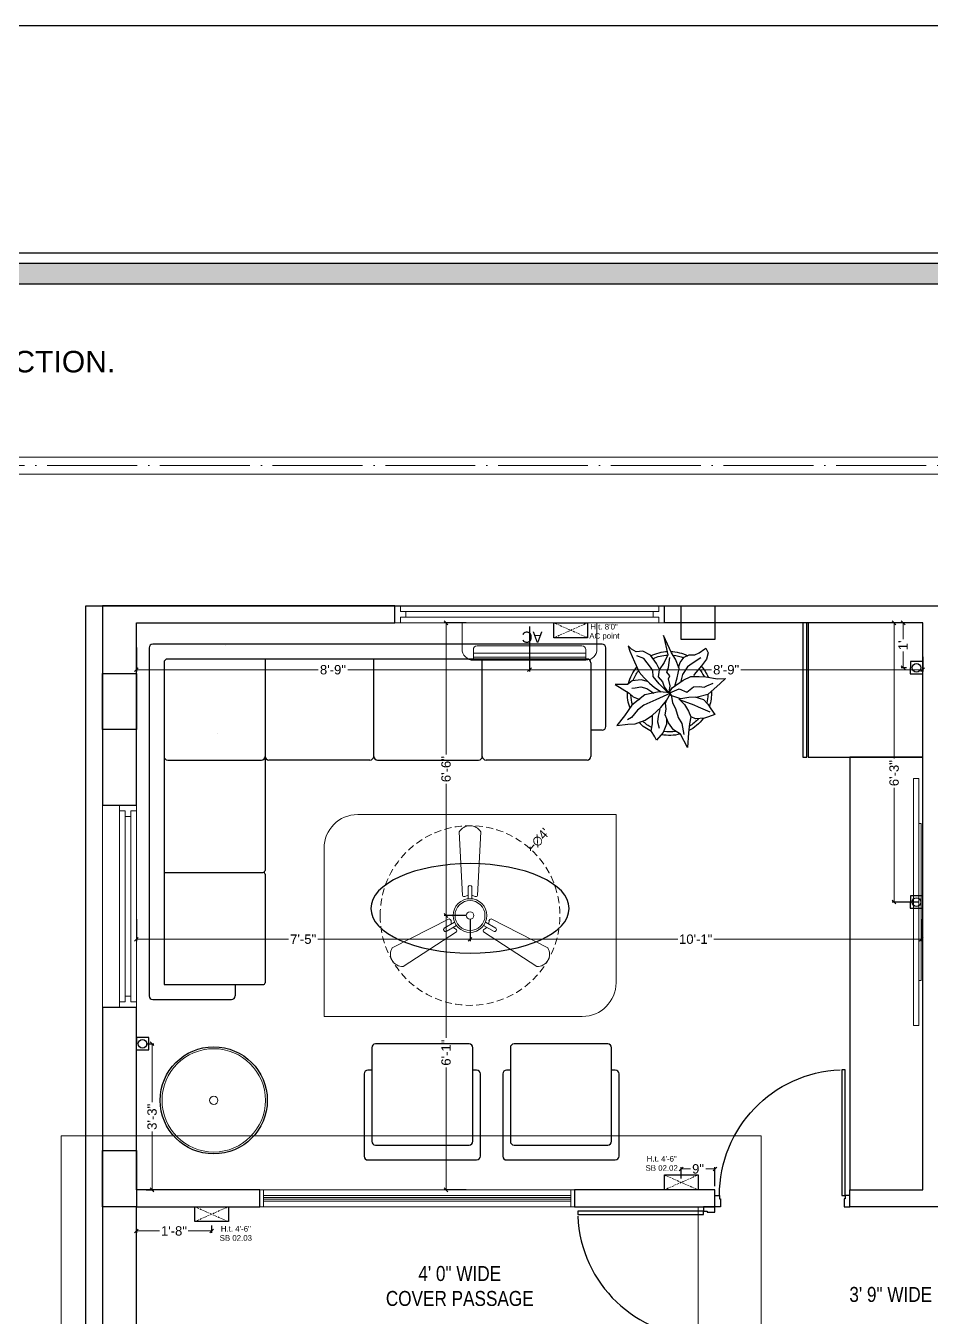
# Model space of a CAD drawing. Header units: millimetres. Extents: x 56222 to 3066687, y -650199 to -121287.
# Drawn here: x 149380.6 to 149622.3, y -179726.5 to -179381.5 of the extents above; entities that cross this region are included whole.
import ezdxf

# ---------------------------------------------------------------- set-up
doc = ezdxf.new("R2010")
doc.units = ezdxf.units.MM
doc.header["$MEASUREMENT"] = 0
doc.header["$PDMODE"] = 35
for name, pattern in [('ACAD_ISO04W100', [30, 24, -3, 0, -3]), ('DASHED', [0.75, 0.5, -0.25]), ('DASHED2', [0.375, 0.25, -0.125])]:
    doc.linetypes.add(name, pattern=pattern)
doc.layers.get('Defpoints').update_dxf_attribs({"color": 220})
for name, color, linetype in [('AR DOOR', 40, 'Continuous'), ('AR ELE-5', 134, 'Continuous'), ('GROUND FLOOR  ( Text )', 251, 'Continuous')]:
    doc.layers.add(name, color=color, linetype=linetype)
for name, color, linetype, lineweight in [('COLUMN', 1, 'Continuous', 30), ('dim05', 1, 'Continuous', 13), ('el', 7, 'Continuous', 20), ('ELEC-wires', 1, 'DASHED2', 13), ('Electrical', 84, 'Continuous', 30), ('FIRST FLOOR ( DW_RAIL )', 7, 'Continuous', 9), ('FIRST FLOOR ( TEXT )', 7, 'Continuous', 9), ('FUR', 250, 'Continuous', 0), ('FURNITURE', 32, 'Continuous', 9), ('GROUND FLOOR', 7, 'Continuous', 9), ('NAME PLATE', 7, 'Continuous', 25), ('SECOND FLOOR', 7, 'Continuous', 9), ('SECOND FLOOR  ( PLINE )', 251, 'Continuous', 30), ('SECOND FLOOR ( DW_RAIL )', 7, 'Continuous', 9), ('Text', 7, 'Continuous', 15), ('wall', 7, 'Continuous', 30), ('XX~SLAB ( BEAM )~ ( DIM )', 7, 'Continuous', 9)]:
    doc.layers.add(name, color=color, linetype=linetype, lineweight=lineweight)
doc.layers.add('XX~SLAB ( PLINE )', color=251, linetype='Continuous', plot=False)
doc.styles.add('Arial', font='arial.ttf')
doc.styles.add('century g', font='GOTHIC.TTF')
doc.styles.add('KATHA', font='swissc.ttf')
doc.styles.get("Standard").update_dxf_attribs({"font": 'arial.ttf', "height": 6})
doc.styles.add('TEXT', font='eurr____.ttf')
doc.dimstyles.new('Archana', dxfattribs={"dimtxt": 2, "dimasz": 0.75, "dimexe": 0.5, "dimexo": 0.5, "dimgap": 0, "dimtad": 0, "dimzin": 0, "dimdsep": 46, "dimlunit": 4, "dimtxsty": 'century g', "dimblk": 'OBLIQUE', "dimcen": 0, "dimdle": 1, "dimclrd": 256, "dimclre": 256, "dimclrt": 256, "dimadec": 0, "dimazin": 0, "dimtfac": 1, "dimtofl": 0, "dimtmove": 1, "dimatfit": 3, "dimfxl": 1, "dimfxlon": 1, "dimtolj": 1, "dimtzin": 0, "dimlwd": -1, "dimlwe": -1, "dimarcsym": 0})
doc.dimstyles.new('ISO-25', dxfattribs={"dimtxt": 2.5, "dimasz": 1, "dimexe": 0.5, "dimexo": 1, "dimtad": 0, "dimdec": 1, "dimlunit": 4, "dimtxsty": 'Standard', "dimblk": 'OBLIQUE', "dimcen": 2.5, "dimclrd": 1, "dimclre": 1, "dimclrt": 5, "dimadec": 0, "dimazin": 0, "dimtfac": 1, "dimtdec": 1, "dimtmove": 0, "dimatfit": 3, "dimfxl": 1, "dimlwd": -1, "dimarcsym": 0})

# ---------------------------------------------------------------- blocks, each defined once
blk = doc.blocks.new('LAYOUT FILE')
at = {"layer": 'NAME PLATE', "true_color": 0xd39e00}
h = blk.add_hatch(color=42, dxfattribs=at)
h.paths.add_polyline_path([(3346889.83, -513806.18), (3346889.83, -514260.7), (3347535.56, -514260.7), (3347535.56, -513806.18)])
h.paths.add_polyline_path([(3346894.36, -513810.71), (3347531.03, -513810.71), (3347531.03, -514256.17), (3346894.36, -514256.17)], flags=16)
at = {"layer": 'NAME PLATE', "color": 42, "true_color": 0xd39e00}
for points in [[(3346887.56, -513803.91), (3347537.83, -513803.91), (3347537.83, -514262.96), (3346887.56, -514262.96)], [(3346889.83, -513806.18), (3347535.56, -513806.18), (3347535.56, -514260.7), (3346889.83, -514260.7)], [(3346894.36, -513810.71), (3347531.03, -513810.71), (3347531.03, -514256.17), (3346894.36, -514256.17)]]:
    blk.add_lwpolyline(points, close=True, dxfattribs=at)
blk = doc.blocks.new('*U255')
for points in [[(0, 0), (0, 1120), (-30, 1120), (-30, 0)], [(40, 0), (0, 0), (0, -30), (-10, -30), (-10, -100), (40, -100)], [(-1160, 0), (-1120, 0), (-1120, -30), (-1110, -30), (-1110, -100), (-1160, -100)]]:
    blk.add_lwpolyline(points, close=True)
at = {"layer": 'AR ELE-5', "linetype": 'ByBlock', "ltscale": 15}
blk.add_arc((2, -1), 1122, 92.373, 179.9653, dxfattribs=at)
blk = doc.blocks.new('*U256')
for points in [[(-1160, 0), (-1120, 0), (-1120, 30), (-1110, 30), (-1110, 100), (-1160, 100)], [(0, 0), (0, -1120), (-30, -1120), (-30, 0)], [(40, 0), (0, 0), (0, 30), (-10, 30), (-10, 100), (40, 100)]]:
    blk.add_lwpolyline(points, close=True)
at = {"layer": 'AR ELE-5', "linetype": 'ByBlock', "ltscale": 15}
blk.add_arc((2, 1), 1122, 180.0347, 267.627, dxfattribs=at)
blk = doc.blocks.new('ARPLS010')
at = {"linetype": 'ByBlock'}
for p, q in [((0.179, 0.666), (0.121, 0.605)), ((0.174, 0.573), (0.179, 0.666)), ((-0.278, 0.467), (-0.295, 0.42)), ((-0.248, 0.54), (-0.278, 0.467)), ((-0.182, 0.493), (-0.248, 0.54)), ((-0.222, 0.484), (-0.164, 0.347)), ((-0.125, 0.459), (-0.182, 0.493)), ((0.121, 0.605), (-0.013, 0.459)), ((0.091, 0.447), (0.125, 0.522)), ((0.2, 0.432), (0.174, 0.573)), ((-0.295, 0.42), (-0.302, 0.309)), ((-0.302, 0.309), (-0.276, 0.258)), ((-0.164, 0.347), (-0.139, 0.295)), ((-0.072, 0.404), (-0.125, 0.459)), ((-0.038, 0.302), (-0.072, 0.404)), ((-0.044, 0.336), (-0.049, 0.232)), ((-0.013, 0.459), (-0.044, 0.336)), ((0.077, 0.412), (0.091, 0.447)), ((0.082, 0.358), (0.077, 0.412)), ((0.08, 0.288), (0.082, 0.358)), ((0.203, 0.352), (0.2, 0.432)), ((0.204, 0.254), (0.203, 0.352)), ((0.252, 0.313), (0.216, 0.287)), ((0.33, 0.38), (0.252, 0.313)), ((0.409, 0.44), (0.33, 0.38)), ((0.425, 0.373), (0.356, 0.269)), ((0.484, 0.459), (0.409, 0.44)), ((0.459, 0.303), (0.485, 0.354)), ((0.542, 0.434), (0.484, 0.459)), ((0.485, 0.354), (0.533, 0.42)), ((0.533, 0.42), (0.542, 0.434)), ((-0.469, 0.226), (-0.643, 0.216)), ((-0.643, 0.216), (-0.485, 0.134)), ((-0.359, 0.148), (-0.49, 0.172)), ((-0.362, 0.24), (-0.469, 0.226)), ((-0.278, 0.254), (-0.362, 0.24)), ((-0.21, 0.227), (-0.278, 0.254)), ((-0.132, 0.18), (-0.21, 0.227)), ((-0.139, 0.295), (-0.08, 0.131)), ((-0.063, 0.111), (-0.132, 0.18)), ((-0.049, 0.232), (-0.065, 0.135)), ((0.015, 0.209), (0.08, 0.288)), ((0.056, 0.114), (0.015, 0.209)), ((0.068, 0.032), (0.16, 0.165)), ((0.227, 0.157), (0.132, 0.131)), ((0.16, 0.165), (0.204, 0.254)), ((0.318, 0.213), (0.227, 0.157)), ((0.356, 0.269), (0.318, 0.213)), ((0.368, 0.128), (0.432, 0.176)), ((0.432, 0.176), (0.459, 0.236)), ((0.459, 0.236), (0.459, 0.303)), ((-0.485, 0.134), (-0.433, 0.051)), ((-0.433, 0.051), (-0.349, -0.011)), ((-0.287, 0.106), (-0.359, 0.148)), ((-0.18, 0.073), (-0.287, 0.106)), ((-0.111, 0.036), (-0.18, 0.073)), ((-0.013, 0.022), (-0.111, 0.036)), ((-0.084, -0.034), (0.007, 0.018)), ((0.003, 0.011), (-0.076, -0.16)), ((-0.065, 0.135), (-0.024, 0.018)), ((-0.024, 0.018), (0.009, 0.005)), ((0.006, -0.002), (0.068, 0.032)), ((0.007, 0.018), (0.02, -0.121)), ((0.009, 0.005), (0.056, 0.114)), ((0.017, -0.002), (0.091, 0.009)), ((0.088, 0.065), (0.187, 0.091)), ((0.091, 0.009), (0.173, -0.011)), ((0.173, -0.011), (0.212, 0.004)), ((0.187, 0.091), (0.297, 0.116)), ((0.212, 0.004), (0.252, -0.03)), ((0.297, 0.116), (0.408, 0.071)), ((0.309, 0.109), (0.368, 0.128)), ((0.309, -0.01), (0.43, 0.006)), ((0.408, 0.071), (0.482, 0.024)), ((0.482, 0.024), (0.689, -0.072)), ((-0.464, -0.073), (-0.558, -0.152)), ((-0.558, -0.152), (-0.517, -0.172)), ((-0.366, -0.036), (-0.464, -0.073)), ((-0.336, -0.142), (-0.413, -0.121)), ((-0.306, -0.033), (-0.366, -0.036)), ((-0.349, -0.011), (-0.256, -0.05)), ((-0.269, -0.135), (-0.336, -0.142)), ((-0.193, -0.113), (-0.269, -0.135)), ((-0.259, -0.2), (-0.168, -0.1)), ((-0.256, -0.05), (-0.185, -0.038)), ((-0.185, -0.038), (-0.114, -0.046)), ((-0.168, -0.1), (-0.084, -0.034)), ((-0.114, -0.046), (-0.093, -0.036)), ((0.02, -0.121), (-0.017, -0.291)), ((0.01, -0.014), (0.017, -0.002)), ((0.078, -0.064), (0.01, -0.014)), ((0.016, -0.023), (0.116, -0.122)), ((0.07, -0.179), (0.018, -0.1)), ((0.138, -0.083), (0.078, -0.064)), ((0.116, -0.122), (0.201, -0.195)), ((0.197, -0.135), (0.138, -0.083)), ((0.283, -0.123), (0.197, -0.135)), ((0.252, -0.03), (0.309, -0.01)), ((0.277, -0.114), (0.357, -0.156)), ((0.37, -0.064), (0.283, -0.123)), ((0.462, -0.021), (0.37, -0.064)), ((0.689, -0.072), (0.462, -0.021)), ((-0.517, -0.172), (-0.447, -0.216)), ((-0.447, -0.216), (-0.363, -0.202)), ((-0.363, -0.202), (-0.263, -0.2)), ((-0.363, -0.408), (-0.318, -0.29)), ((-0.318, -0.29), (-0.259, -0.2)), ((-0.138, -0.304), (-0.199, -0.38)), ((-0.017, -0.291), (-0.141, -0.446)), ((-0.076, -0.16), (-0.138, -0.304)), ((0.059, -0.27), (0.005, -0.185)), ((0.08, -0.342), (0.059, -0.27)), ((0.121, -0.239), (0.07, -0.179)), ((0.184, -0.299), (0.121, -0.239)), ((0.141, -0.261), (0.16, -0.336)), ((0.252, -0.362), (0.184, -0.299)), ((0.201, -0.195), (0.272, -0.198)), ((0.272, -0.198), (0.311, -0.225)), ((0.311, -0.225), (0.415, -0.304)), ((0.357, -0.156), (0.455, -0.226)), ((0.415, -0.304), (0.447, -0.388)), ((0.455, -0.226), (0.503, -0.317)), ((-0.368, -0.496), (-0.363, -0.408)), ((-0.287, -0.45), (-0.314, -0.498)), ((-0.199, -0.38), (-0.287, -0.45)), ((-0.141, -0.446), (-0.269, -0.533)), ((-0.042, -0.432), (-0.071, -0.352)), ((0.002, -0.48), (-0.042, -0.432)), ((0.064, -0.446), (0.066, -0.407)), ((0.066, -0.407), (0.08, -0.342)), ((0.15, -0.445), (0.106, -0.5)), ((0.16, -0.336), (0.15, -0.445)), ((0.376, -0.416), (0.252, -0.362)), ((0.502, -0.472), (0.376, -0.416)), ((0.503, -0.317), (0.494, -0.398)), ((0.494, -0.398), (0.528, -0.452)), ((0.528, -0.452), (0.567, -0.494)), ((-0.382, -0.625), (-0.368, -0.496)), ((-0.269, -0.533), (-0.382, -0.625)), ((0.104, -0.646), (0.002, -0.48)), ((0.106, -0.5), (0.104, -0.646)), ((0.567, -0.494), (0.502, -0.472))]:
    blk.add_line(p, q, dxfattribs=at)
for radius, start, end in [(0.5, 87.2367, 107.9154), (0.5, 126.2799, 152.7042), (0.458, 130.7647, 148.9789), (0.458, 91.6596, 104.0784), (0.5, 49.0791, 67.0324), (0.458, 49.8461, 63.9764), (0.458, 5.0517, 21.9108), (0.5, 1.3782, 25.7565), (0.5, 164.9216, 191.0302), (0.458, 169.9629, 188.6517), (0.458, 334.5625, 357.1532), (0.5, 333.6991, 357.5577), (0.5, 205.1623, 226.3204), (0.458, 207.232, 224.0819), (0.458, 252.8522, 267.711), (0.5, 283.5324, 308.8712), (0.458, 289.266, 306.1107), (0.5, 249.553, 272.4234)]:
    blk.add_arc((0, 0), radius, start, end, dxfattribs=at)
blk = doc.blocks.new('6616')
at = {"color": 242, "linetype": 'DASHED', "true_color": 0xcd2027}
for p, q in [((386784.79, -36915.77), (386775.78, -36911.78)), ((386784.79, -36911.78), (386775.78, -36915.77))]:
    blk.add_line(p, q, dxfattribs=at)
at = {"layer": 'ELEC-wires', "color": 5, "linetype": 'ByBlock', "lineweight": 30, "ltscale": 4}
blk.add_lwpolyline([(386775.78, -36911.78), (386784.79, -36911.78), (386784.79, -36915.77), (386775.78, -36915.77)], close=True, dxfattribs=at)
blk = doc.blocks.new('fan')
at = {"layer": 'Electrical', "lineweight": 15, "ltscale": 20}
for p, q in [((3300835.29, -509900.78), (3300836.47, -509923.43)), ((3300841.81, -509923.43), (3300842.99, -509900.78)), ((3300838.47, -509924.57), (3300838.47, -509920.25)), ((3300839.81, -509920.28), (3300839.81, -509924.57)), ((3300831.66, -509931.77), (3300811.45, -509942.07)), ((3300829.93, -509935.08), (3300833.64, -509932.93)), ((3300844.64, -509932.93), (3300848.38, -509935.09)), ((3300866.83, -509942.07), (3300846.62, -509931.77)), ((3300815.3, -509948.74), (3300834.33, -509936.39)), ((3300834.31, -509934.09), (3300830.57, -509936.25)), ((3300843.95, -509936.39), (3300862.98, -509948.74)), ((3300847.68, -509936.23), (3300843.97, -509934.09))]:
    blk.add_line(p, q, dxfattribs=at)
at = {"layer": 'Electrical', "linetype": 'DASHED', "lineweight": 15, "ltscale": 5}
blk.add_circle((3300839.14, -509930.53), 32, dxfattribs=at)
at = {"layer": 'Electrical', "lineweight": 15, "ltscale": 20}
for centre, major_axis, start_param, end_param in [((3300839.14, -509902.94), (3.12, 3.12), -0.272136, 1.842967), ((3300839.13, -509920.5), (0.501, 0.501), -0.465536, 1.983618), ((3300839.14, -509930.53), (4.24, -4.24), 3.14161, 9.424795), ((3300837.1, -509923.08), (0.51, 0.51), 2.863014, 4.257784), ((3300839.14, -509926.42), (2.27, -2.27), 2.565057, 2.951308), ((3300839.14, -509926.42), (2.27, 2.27), 0.19032, 0.57657), ((3300841.18, -509923.08), (0.51, -0.51), 5.167028, 6.561799), ((3300839.14, -509930.53), (3.77, -3.77), 1.749190548672175e-05, 6.283202799085073), ((3300839.14, -509930.53), (0.943, 0.943), 1.570814, 7.853999), ((3300831.67, -509932.49), (0.51, -0.51), 0.978238, 2.373008), ((3300835.59, -509932.58), (2.27, -2.27), 3.855511, 4.241762), ((3300842.69, -509932.58), (2.27, 2.27), 5.183051, 5.569301), ((3300846.61, -509932.49), (0.51, -0.51), 2.339416, 3.734186), ((3300830.46, -509935.55), (0.501, -0.501), 3.199655, 5.648809), ((3300835.59, -509932.58), (2.27, -2.27), 4.659452, 5.045703), ((3300833.71, -509936.02), (0.51, 0.51), -1.325776, 0.068994), ((3300844.57, -509936.02), (0.51, -0.51), 3.072633, 4.467404), ((3300842.69, -509932.58), (2.27, 2.27), 4.37911, 4.765361), ((3300847.83, -509935.54), (0.501, 0.501), 3.723254, 6.172408), ((3300815.25, -509944.32), (3.12, -3.12), 3.393055, 5.508159), ((3300863.03, -509944.32), (3.12, -3.12), 5.48745, 7.602554)]:
    blk.add_ellipse(centre, major_axis=major_axis, ratio=1, start_param=start_param, end_param=end_param, dxfattribs=at)
blk = doc.blocks.new('_Oblique')
at = {"layer": 'wall', "color": 0, "lineweight": -2}
blk.add_line((-0.5, -0.5), (0.5, 0.5), dxfattribs=at)
blk = doc.blocks.new('*D1139')
at = {"layer": 'Defpoints', "color": 0, "lineweight": 30, "transparency": 16777216}
for p in [(149515.31, -179601.42), (149483.08, -179637)]:
    blk.add_point(p, dxfattribs=at)
at = {"layer": 'dim05', "transparency": 16777216}
blk.add_line((149516.32, -179600.31), (149515.31, -179601.42), dxfattribs=at)
at = {"layer": 'dim05', "transparency": 16777216, "xscale": 0.75, "yscale": 0.75, "zscale": 0.75, "rotation": 227.8301719994197}
blk.add_blockref('_Oblique', (149515.31, -179601.42), dxfattribs=at)
at = {"layer": 'dim05', "color": 5, "lineweight": 25, "transparency": 16777216, "insert": (149518.07, -179598.37), "char_height": 2.5, "attachment_point": 5, "rotation": 47.8302, "style": 'century g'}
blk.add_mtext("\\A1;∅4'", dxfattribs=at)
blk = doc.blocks.new('*D1141')
at = {"layer": 'Defpoints', "color": 0, "lineweight": 30, "transparency": 16777216}
for p in [(149564.59, -179686.91), (149555.59, -179690.52, -0.13), (149564.59, -179692.51, -0.13)]:
    blk.add_point(p, dxfattribs=at)
at = {"layer": 'dim05', "color": 1, "linetype": 'Continuous', "lineweight": -2, "transparency": 16777216}
for p, q in [((149555.59, -179689.52), (149555.59, -179686.41)), ((149564.59, -179691.51), (149564.59, -179686.41))]:
    blk.add_line(p, q, dxfattribs=at)
at = {"layer": 'dim05', "color": 1, "linetype": 'Continuous', "transparency": 16777216}
for p, q in [((149555.59, -179686.91), (149558.03, -179686.91)), ((149564.59, -179686.91), (149562.15, -179686.91))]:
    blk.add_line(p, q, dxfattribs=at)
at = {"layer": 'dim05', "color": 1, "transparency": 16777216, "rotation": 180}
blk.add_blockref('_Oblique', (149555.59, -179686.91), dxfattribs=at)
at = {"layer": 'dim05', "color": 1, "transparency": 16777216}
blk.add_blockref('_Oblique', (149564.59, -179686.91), dxfattribs=at)
at = {"layer": 'dim05', "color": 5, "lineweight": 25, "transparency": 16777216, "insert": (149560.09, -179686.91), "char_height": 2.5, "attachment_point": 5, "style": 'Arial'}
blk.add_mtext('9"', dxfattribs=at)
blk = doc.blocks.new('*D1142')
at = {"layer": 'Defpoints', "color": 0, "lineweight": 30, "transparency": 16777216}
for p in [(149620.09, -179541.01, -0.13), (149612.45, -179615.61), (149620.09, -179615.61, -0.13)]:
    blk.add_point(p, dxfattribs=at)
at = {"layer": 'dim05', "color": 1, "linetype": 'Continuous', "lineweight": -2, "transparency": 16777216}
for p, q in [((149619.09, -179541.01), (149611.95, -179541.01)), ((149619.09, -179615.61), (149611.95, -179615.61))]:
    blk.add_line(p, q, dxfattribs=at)
at = {"layer": 'dim05', "color": 1, "linetype": 'Continuous', "transparency": 16777216}
for p, q in [((149612.45, -179541.01), (149612.45, -179577.23)), ((149612.45, -179615.61), (149612.45, -179585.14))]:
    blk.add_line(p, q, dxfattribs=at)
at = {"layer": 'dim05', "color": 1, "transparency": 16777216}
for p, rotation in [((149612.45, -179541.01), 90), ((149612.45, -179615.61), 270)]:
    blk.add_blockref('_Oblique', p, dxfattribs=dict(at, rotation=rotation))
at = {"layer": 'dim05', "color": 5, "lineweight": 25, "transparency": 16777216, "insert": (149612.45, -179581.18), "char_height": 2.5, "attachment_point": 5, "rotation": 90, "style": 'Arial'}
blk.add_mtext('6\'-3"', dxfattribs=at)
blk = doc.blocks.new('*D1121')
at = {"layer": 'Defpoints', "color": 0, "lineweight": 30, "transparency": 16777216}
for p in [(149620.09, -179541.01, -0.13), (149614.86, -179553.02), (149616.77, -179553.02, -0.13)]:
    blk.add_point(p, dxfattribs=at)
at = {"layer": 'dim05', "color": 1, "linetype": 'Continuous', "lineweight": -2, "transparency": 16777216}
for p, q in [((149619.09, -179541.01), (149614.36, -179541.01)), ((149615.77, -179553.02), (149614.36, -179553.02))]:
    blk.add_line(p, q, dxfattribs=at)
at = {"layer": 'dim05', "color": 1, "linetype": 'Continuous', "transparency": 16777216}
for p, q in [((149614.86, -179541.01), (149614.86, -179545.36)), ((149614.86, -179553.02), (149614.86, -179548.67))]:
    blk.add_line(p, q, dxfattribs=at)
at = {"layer": 'dim05', "color": 1, "transparency": 16777216}
for p, rotation in [((149614.86, -179541.01), 90), ((149614.86, -179553.02), 270)]:
    blk.add_blockref('_Oblique', p, dxfattribs=dict(at, rotation=rotation))
at = {"layer": 'dim05', "color": 5, "lineweight": 25, "transparency": 16777216, "insert": (149614.86, -179547.02), "char_height": 2.5, "attachment_point": 5, "rotation": 90, "style": 'Arial'}
blk.add_mtext("1'", dxfattribs=at)
blk = doc.blocks.new('*D1180')
at = {"layer": 'Defpoints', "color": 0, "lineweight": 30, "transparency": 16777216}
for p in [(149430.18, -179701, -0.13), (149410.09, -179702.19, -0.13), (149430.18, -179703.5)]:
    blk.add_point(p, dxfattribs=at)
at = {"layer": 'dim05', "color": 1, "linetype": 'Continuous', "lineweight": -2, "transparency": 16777216}
for p, q in [((149410.09, -179703.19), (149410.09, -179704)), ((149430.18, -179702), (149430.18, -179704))]:
    blk.add_line(p, q, dxfattribs=at)
at = {"layer": 'dim05', "color": 1, "linetype": 'Continuous', "transparency": 16777216}
for p, q in [((149410.09, -179703.5), (149416.3, -179703.5)), ((149430.18, -179703.5), (149423.96, -179703.5))]:
    blk.add_line(p, q, dxfattribs=at)
at = {"layer": 'dim05', "color": 1, "transparency": 16777216, "rotation": 180}
blk.add_blockref('_Oblique', (149410.09, -179703.5), dxfattribs=at)
at = {"layer": 'dim05', "color": 1, "transparency": 16777216}
blk.add_blockref('_Oblique', (149430.18, -179703.5), dxfattribs=at)
at = {"layer": 'dim05', "color": 5, "lineweight": 25, "transparency": 16777216, "insert": (149420.13, -179703.5), "char_height": 2.5, "attachment_point": 5, "style": 'Arial'}
blk.add_mtext('1\'-8"', dxfattribs=at)
blk = doc.blocks.new('*D1181')
at = {"layer": 'Defpoints', "color": 0, "lineweight": 30, "transparency": 16777216}
for p in [(149499.2, -179619.21, -0.13), (149492.8, -179692.51), (149499.2, -179692.51, -0.13)]:
    blk.add_point(p, dxfattribs=at)
at = {"layer": 'dim05', "color": 1, "linetype": 'Continuous', "lineweight": -2, "transparency": 16777216}
for p, q in [((149498.2, -179619.21), (149492.3, -179619.21)), ((149498.2, -179692.51), (149492.3, -179692.51))]:
    blk.add_line(p, q, dxfattribs=at)
at = {"layer": 'dim05', "color": 1, "linetype": 'Continuous', "transparency": 16777216}
for p, q in [((149492.8, -179619.21), (149492.8, -179651.91)), ((149492.8, -179692.51), (149492.8, -179659.82))]:
    blk.add_line(p, q, dxfattribs=at)
at = {"layer": 'dim05', "color": 1, "transparency": 16777216}
for p, rotation in [((149492.8, -179619.21), 90), ((149492.8, -179692.51), 270)]:
    blk.add_blockref('_Oblique', p, dxfattribs=dict(at, rotation=rotation))
at = {"layer": 'dim05', "color": 5, "lineweight": 25, "transparency": 16777216, "insert": (149492.8, -179655.86), "char_height": 2.5, "attachment_point": 5, "rotation": 90, "style": 'Arial'}
blk.add_mtext('6\'-1"', dxfattribs=at)
blk = doc.blocks.new('*D1182')
at = {"layer": 'Defpoints', "color": 0, "lineweight": 30, "transparency": 16777216}
for p in [(149492.8, -179541.01), (149499.2, -179541.01, -0.13), (149499.2, -179619.21)]:
    blk.add_point(p, dxfattribs=at)
at = {"layer": 'dim05', "color": 1, "linetype": 'Continuous', "lineweight": -2, "transparency": 16777216}
for p, q in [((149498.2, -179541.01), (149492.3, -179541.01)), ((149498.2, -179619.21), (149492.3, -179619.21))]:
    blk.add_line(p, q, dxfattribs=at)
at = {"layer": 'dim05', "color": 1, "linetype": 'Continuous', "transparency": 16777216}
for p, q in [((149492.8, -179541.01), (149492.8, -179576.16)), ((149492.8, -179619.21), (149492.8, -179584.07))]:
    blk.add_line(p, q, dxfattribs=at)
at = {"layer": 'dim05', "color": 1, "transparency": 16777216}
for p, rotation in [((149492.8, -179541.01), 90), ((149492.8, -179619.21), 270)]:
    blk.add_blockref('_Oblique', p, dxfattribs=dict(at, rotation=rotation))
at = {"layer": 'dim05', "color": 5, "lineweight": 25, "transparency": 16777216, "insert": (149492.8, -179580.11), "char_height": 2.5, "attachment_point": 5, "rotation": 90, "style": 'Arial'}
blk.add_mtext('6\'-6"', dxfattribs=at)
blk = doc.blocks.new('*D1183')
at = {"layer": 'Defpoints', "color": 0, "lineweight": 30, "transparency": 16777216}
for p in [(149410.09, -179619.21, -0.13), (149499.2, -179619.21), (149410.09, -179625.55)]:
    blk.add_point(p, dxfattribs=at)
at = {"layer": 'dim05', "color": 1, "linetype": 'Continuous', "lineweight": -2, "transparency": 16777216}
for p, q in [((149410.09, -179620.21), (149410.09, -179626.05)), ((149499.2, -179620.21), (149499.2, -179626.05))]:
    blk.add_line(p, q, dxfattribs=at)
at = {"layer": 'dim05', "color": 1, "linetype": 'Continuous', "transparency": 16777216}
for p, q in [((149410.09, -179625.55), (149450.71, -179625.55)), ((149499.2, -179625.55), (149458.58, -179625.55))]:
    blk.add_line(p, q, dxfattribs=at)
at = {"layer": 'dim05', "color": 1, "transparency": 16777216, "rotation": 180}
blk.add_blockref('_Oblique', (149410.09, -179625.55), dxfattribs=at)
at = {"layer": 'dim05', "color": 1, "transparency": 16777216}
blk.add_blockref('_Oblique', (149499.2, -179625.55), dxfattribs=at)
at = {"layer": 'dim05', "color": 5, "lineweight": 25, "transparency": 16777216, "insert": (149454.64, -179625.55), "char_height": 2.5, "attachment_point": 5, "style": 'Arial'}
blk.add_mtext('7\'-5"', dxfattribs=at)
blk = doc.blocks.new('*D1184')
at = {"layer": 'Defpoints', "color": 0, "lineweight": 30, "transparency": 16777216}
for p in [(149499.2, -179619.21, -0.13), (149619.71, -179619.21, -0.13), (149619.71, -179625.55)]:
    blk.add_point(p, dxfattribs=at)
at = {"layer": 'dim05', "color": 1, "linetype": 'Continuous', "lineweight": -2, "transparency": 16777216}
for p, q in [((149499.2, -179620.21), (149499.2, -179626.05)), ((149619.71, -179620.21), (149619.71, -179626.05))]:
    blk.add_line(p, q, dxfattribs=at)
at = {"layer": 'dim05', "color": 1, "linetype": 'Continuous', "transparency": 16777216}
for p, q in [((149499.2, -179625.55), (149554.65, -179625.55)), ((149619.71, -179625.55), (149564.26, -179625.55))]:
    blk.add_line(p, q, dxfattribs=at)
at = {"layer": 'dim05', "color": 1, "transparency": 16777216, "rotation": 180}
blk.add_blockref('_Oblique', (149499.2, -179625.55), dxfattribs=at)
at = {"layer": 'dim05', "color": 1, "transparency": 16777216}
blk.add_blockref('_Oblique', (149619.71, -179625.55), dxfattribs=at)
at = {"layer": 'dim05', "color": 5, "lineweight": 25, "transparency": 16777216, "insert": (149559.46, -179625.55), "char_height": 2.5, "attachment_point": 5, "style": 'Arial'}
blk.add_mtext('10\'-1"', dxfattribs=at)
blk = doc.blocks.new('*D1188')
at = {"layer": 'Defpoints', "color": 0, "lineweight": 30, "transparency": 16777216}
for p in [(149411.75, -179653.48, -0.13), (149411.75, -179692.51, -0.13), (149414.3, -179692.51)]:
    blk.add_point(p, dxfattribs=at)
at = {"layer": 'dim05', "color": 1, "linetype": 'Continuous', "lineweight": -2, "transparency": 16777216}
for p, q in [((149412.75, -179653.48), (149414.8, -179653.48)), ((149412.75, -179692.51), (149414.8, -179692.51))]:
    blk.add_line(p, q, dxfattribs=at)
at = {"layer": 'dim05', "color": 1, "linetype": 'Continuous', "transparency": 16777216}
for p, q in [((149414.3, -179653.48), (149414.3, -179669.05)), ((149414.3, -179692.51), (149414.3, -179676.94))]:
    blk.add_line(p, q, dxfattribs=at)
at = {"layer": 'dim05', "color": 1, "transparency": 16777216}
for p, rotation in [((149414.3, -179653.48), 90), ((149414.3, -179692.51), 270)]:
    blk.add_blockref('_Oblique', p, dxfattribs=dict(at, rotation=rotation))
at = {"layer": 'dim05', "color": 5, "lineweight": 25, "transparency": 16777216, "insert": (149414.3, -179673), "char_height": 2.5, "attachment_point": 5, "rotation": 90, "style": 'Arial'}
blk.add_mtext('3\'-3"', dxfattribs=at)
blk = doc.blocks.new('ac paln')
at = {"layer": 'Electrical', "lineweight": 15}
for p, q in [((389238.69, -37646.36), (389238.69, -37610.34)), ((389238.69, -37610.34), (389245.67, -37610.34)), ((389245.81, -37613.35), (389248.68, -37613.35)), ((389246.82, -37643.35), (389246.82, -37613.35)), ((389247.82, -37643.35), (389247.82, -37613.35)), ((389248.68, -37613.35), (389248.68, -37643.35)), ((389248.68, -37643.35), (389248.68, -37613.35)), ((389244.81, -37642.35), (389244.81, -37614.35)), ((389245.81, -37643.35), (389248.68, -37643.35)), ((389248.68, -37643.35), (389248.68, -37643.35)), ((389245.67, -37646.36), (389238.69, -37646.36))]:
    blk.add_line(p, q, dxfattribs=at)
for centre, start, end in [((389245.67, -37613.35), 0, 90), ((389245.67, -37643.35), 270, 0)]:
    blk.add_arc(centre, 3.01, start, end, dxfattribs=at)
at = {"layer": 'Electrical', "lineweight": 15, "extrusion": (0, 0, -1)}
for centre, start_param, end_param in [((389245.81, -37614.35), -0.785398, 0.785398), ((389245.81, -37642.35), 3.926991, 5.497787)]:
    blk.add_ellipse(centre, major_axis=(-0.71, 0.71), ratio=1, start_param=start_param, end_param=end_param, dxfattribs=at)
at = {"layer": 'Text', "style": 'TEXT'}
blk.add_text('AC', height=3, rotation=270, dxfattribs=at).set_placement((389241.02, -37624.87))
blk = doc.blocks.new('*D1196')
at = {"layer": 'Defpoints', "color": 0, "lineweight": 30, "transparency": 16777216}
for p in [(149515.09, -179541.01, -0.13), (149410.09, -179546.62, -0.13), (149515.09, -179553.56)]:
    blk.add_point(p, dxfattribs=at)
at = {"layer": 'dim05', "color": 1, "linetype": 'Continuous', "lineweight": -2, "transparency": 16777216}
for p, q in [((149515.09, -179542.01), (149515.09, -179554.06)), ((149410.09, -179547.62), (149410.09, -179554.06))]:
    blk.add_line(p, q, dxfattribs=at)
at = {"layer": 'dim05', "color": 1, "linetype": 'Continuous', "transparency": 16777216}
for p, q in [((149410.09, -179553.56), (149458.64, -179553.56)), ((149515.09, -179553.56), (149466.54, -179553.56))]:
    blk.add_line(p, q, dxfattribs=at)
at = {"layer": 'dim05', "color": 1, "transparency": 16777216, "rotation": 180}
blk.add_blockref('_Oblique', (149410.09, -179553.56), dxfattribs=at)
at = {"layer": 'dim05', "color": 1, "transparency": 16777216}
blk.add_blockref('_Oblique', (149515.09, -179553.56), dxfattribs=at)
at = {"layer": 'dim05', "color": 5, "lineweight": 25, "transparency": 16777216, "insert": (149462.59, -179553.56), "char_height": 2.5, "attachment_point": 5, "style": 'Arial'}
blk.add_mtext('8\'-9"', dxfattribs=at)
blk = doc.blocks.new('*D1199')
at = {"layer": 'Defpoints', "color": 0, "lineweight": 30, "transparency": 16777216}
for p in [(149515.09, -179549.14, -0.13), (149620.09, -179549.14, -0.13), (149620.09, -179553.56)]:
    blk.add_point(p, dxfattribs=at)
at = {"layer": 'dim05', "color": 1, "linetype": 'Continuous', "lineweight": -2, "transparency": 16777216}
for p, q in [((149515.09, -179550.14), (149515.09, -179554.06)), ((149620.09, -179550.14), (149620.09, -179554.06))]:
    blk.add_line(p, q, dxfattribs=at)
at = {"layer": 'dim05', "color": 1, "linetype": 'Continuous', "transparency": 16777216}
for p, q in [((149515.09, -179553.56), (149563.64, -179553.56)), ((149620.09, -179553.56), (149571.54, -179553.56))]:
    blk.add_line(p, q, dxfattribs=at)
at = {"layer": 'dim05', "color": 1, "transparency": 16777216, "rotation": 180}
blk.add_blockref('_Oblique', (149515.09, -179553.56), dxfattribs=at)
at = {"layer": 'dim05', "color": 1, "transparency": 16777216}
blk.add_blockref('_Oblique', (149620.09, -179553.56), dxfattribs=at)
at = {"layer": 'dim05', "color": 5, "lineweight": 25, "transparency": 16777216, "insert": (149567.59, -179553.56), "char_height": 2.5, "attachment_point": 5, "style": 'Arial'}
blk.add_mtext('8\'-9"', dxfattribs=at)

msp = doc.modelspace()

# ---------------------------------------------------------------- linework, layer by layer
at = {"layer": 'COLUMN', "elevation": -0.1256}
for points in [[(149555.5891, -179536.5131), (149564.5891, -179536.5131), (149564.5891, -179545.5131), (149555.5891, -179545.5131)], [(149401.0891, -179554.5131), (149410.0891, -179554.5131), (149410.0891, -179569.5131), (149401.0891, -179569.5131)], [(149401.0891, -179682.0131), (149410.0891, -179682.0131), (149410.0891, -179697.0131), (149401.0891, -179697.0131)]]:
    msp.add_lwpolyline(points, close=True, dxfattribs=at)
at = {"layer": 'FIRST FLOOR ( DW_RAIL )', "elevation": -0.1256}
for points in [[(149444.0891, -179697.0131), (149444.0891, -179692.5131)], [(149526.0891, -179692.5131), (149526.0891, -179697.0131)]]:
    msp.add_lwpolyline(points, dxfattribs=at)
for points in [[(149444.0891, -179694.0131), (149526.0891, -179694.0131), (149526.0891, -179694.5131), (149444.0891, -179694.5131)], [(149444.0891, -179695.0131), (149526.0891, -179695.0131), (149526.0891, -179695.5131), (149444.0891, -179695.5131)]]:
    msp.add_lwpolyline(points, close=True, dxfattribs=at)
at = {"layer": 'FUR'}
for p, q in [((149433.8086, -179547.0999, -0.1256), (149433.8086, -179547.0999, -0.1256)), ((149431.8086, -179570.6893, -0.1256), (149431.8086, -179570.6893, -0.1256))]:
    msp.add_line(p, q, dxfattribs=at)
at = {"layer": 'FURNITURE', "lineweight": 30}
for p, q in [((149413.4824, -179547.6845, -0.1256), (149413.4824, -179640.6845, -0.1256)), ((149534.4824, -179546.6845, -0.1256), (149414.4824, -179546.6845, -0.1256)), ((149535.4824, -179568.6845, -0.1256), (149535.4824, -179547.6845, -0.1256)), ((149417.4824, -179551.6845, -0.1256), (149417.4824, -179637.6845, -0.1256)), ((149530.4824, -179550.6845, -0.1256), (149418.4824, -179550.6845, -0.1256)), ((149444.4824, -179550.6845, -0.1256), (149444.4824, -179607.1845, -0.1256)), ((149473.4824, -179576.6845, -0.1256), (149473.4824, -179550.6845, -0.1256)), ((149502.4824, -179576.6845, -0.1256), (149502.4824, -179550.6845, -0.1256)), ((149531.4824, -179551.6845, -0.1256), (149531.4824, -179554.6845, -0.1256)), ((149531.4824, -179554.6845, -0.1256), (149531.4824, -179576.6845, -0.1256)), ((149534.4824, -179569.6845, -0.1256), (149531.4824, -179569.6845, -0.1256)), ((149418.4824, -179577.6845, -0.1256), (149443.4824, -179577.6845, -0.1256)), ((149472.4824, -179577.6845, -0.1256), (149445.4824, -179577.6845, -0.1256)), ((149474.4824, -179577.6845, -0.1256), (149501.4824, -179577.6845, -0.1256)), ((149530.4824, -179577.6845, -0.1256), (149503.4824, -179577.6845, -0.1256)), ((149417.4824, -179607.6845, -0.1256), (149443.9824, -179607.6845, -0.1256)), ((149444.4824, -179608.1845, -0.1256), (149444.4824, -179637.1845, -0.1256)), ((149417.4824, -179637.6845, -0.1256), (149443.9824, -179637.6845, -0.1256)), ((149436.4824, -179637.6845, -0.1256), (149436.4824, -179640.6845, -0.1256)), ((149414.4824, -179641.6845, -0.1256), (149435.4824, -179641.6845, -0.1256))]:
    msp.add_line(p, q, dxfattribs=at)
at = {"layer": 'FURNITURE', "lineweight": 30, "elevation": -0.1256}
for points in [[(149588.0852, -179576.9317), (149589.1026, -179576.9317), (149589.1026, -179541.0131), (149588.0852, -179541.0131)], [(149620.0894, -179541.0131), (149589.5347, -179541.0131), (149589.5347, -179576.9317), (149620.0894, -179576.9317)], [(149600.5891, -179692.4999), (149620.0889, -179692.4999), (149620.0889, -179576.9317), (149600.5891, -179576.9317)]]:
    msp.add_lwpolyline(points, close=True, dxfattribs=at)
for points in [[(149472.9431, -179654.5307), (149472.9431, -179679.5307, 0.41421356), (149473.9431, -179680.5307), (149498.9431, -179680.5307, 0.41421356), (149499.9431, -179679.5307), (149499.9431, -179676.5307), (149499.9431, -179654.5307, 0.41421356), (149498.9431, -179653.5307), (149473.9431, -179653.5307, 0.41421356)], [(149509.9679, -179654.5307), (149509.9679, -179679.5307, 0.41421356), (149510.9679, -179680.5307), (149535.9679, -179680.5307, 0.41421356), (149536.9679, -179679.5307), (149536.9679, -179676.5307), (149536.9679, -179654.5307, 0.41421356), (149535.9679, -179653.5307), (149510.9679, -179653.5307, 0.41421356)]]:
    msp.add_lwpolyline(points, format="xyb", close=True, dxfattribs=at)
for points in [[(149472.9431, -179660.5307), (149471.9431, -179660.5307, 0.41421356), (149470.9431, -179661.5307), (149470.9431, -179683.5307, 0.41421356), (149471.9431, -179684.5307), (149500.9607, -179684.5198, 0.41421356), (149501.9607, -179683.5198), (149501.9607, -179661.5307, 0.41421356), (149500.9607, -179660.5307), (149499.9431, -179660.5307)], [(149509.9679, -179660.5307), (149508.9679, -179660.5307, 0.41421356), (149507.9679, -179661.5307), (149507.9679, -179683.5307, 0.41421356), (149508.9679, -179684.5307), (149537.9854, -179684.5198, 0.41421356), (149538.9854, -179683.5198), (149538.9854, -179661.5307, 0.41421356), (149537.9854, -179660.5307), (149536.9679, -179660.5307)]]:
    msp.add_lwpolyline(points, format="xyb", dxfattribs=at)
at = {"layer": 'FURNITURE', "lineweight": 30}
msp.add_circle((149430.762, -179668.5988, -0.1256), 14.3057, dxfattribs=at)
at = {"layer": 'FURNITURE', "lineweight": 5}
for radius in [13.8057, 1.1095]:
    msp.add_circle((149430.762, -179668.5988, -0.1256), radius, dxfattribs=at)
at = {"layer": 'FURNITURE', "lineweight": 30}
for centre, radius, start, end in [((149414.4824, -179547.6845, -0.1256), 1, 90, 180), ((149534.4824, -179547.6845, -0.1256), 1, 0, 90), ((149418.4824, -179551.6845, -0.1256), 1, 90, 180), ((149530.4824, -179551.6845, -0.1256), 1, 0, 90), ((149534.4824, -179568.6845, -0.1256), 1, 270, 0), ((149418.4824, -179576.6845, -0.1256), 1, 180, 270), ((149418.4824, -179576.6845, -0.1256), 1, 180, 270), ((149443.4824, -179576.6845, -0.1256), 1, 270, 0), ((149445.4824, -179576.6845, -0.1256), 1, 180, 270), ((149472.4824, -179576.6845, -0.1256), 1, 270, 0), ((149474.4824, -179576.6845, -0.1256), 1, 180, 270), ((149501.4824, -179576.6845, -0.1256), 1, 270, 0), ((149503.4824, -179576.6845, -0.1256), 1, 180, 270), ((149530.4824, -179576.6845, -0.1256), 1, 270, 0), ((149443.9824, -179607.1845, -0.1256), 0.5, 270, 0), ((149443.9824, -179608.1845, -0.1256), 0.5, 0, 90), ((149443.9824, -179637.1845, -0.1256), 0.5, 270, 0), ((149414.4824, -179640.6845, -0.1256), 1, 180, 270), ((149435.4824, -179640.6845, -0.1256), 1, 270, 0)]:
    msp.add_arc(centre, radius, start, end, dxfattribs=at)
at = {"layer": 'FURNITURE', "lineweight": 30, "extrusion": (0, 0, -1)}
msp.add_ellipse((149499.1962, -179617.3146, -0.1256), major_axis=(26.4789, 0), ratio=0.45146768, dxfattribs=at)
at = {"layer": 'GROUND FLOOR'}
for p, q in [((149301.3391, -179496.7631, -0.1256), (149801.5891, -179496.7631, -0.1256)), ((149305.8391, -179501.2631, -0.1256), (149801.5891, -179501.2631, -0.1256))]:
    msp.add_line(p, q, dxfattribs=at)
at = {"layer": 'GROUND FLOOR', "color": 1, "linetype": 'ACAD_ISO04W100', "elevation": -0.1256}
msp.add_lwpolyline([(149801.5891, -179499.0131), (149303.5891, -179499.0131), (149303.5891, -179961.5131), (149801.5891, -179961.5131)], dxfattribs=at)
at = {"layer": 'GROUND FLOOR  ( Text )', "lineweight": 0, "ltscale": 10}
msp.add_lwpolyline([(149390.0028, -179678.0756), (149576.9623, -179678.0756), (149576.9623, -179862.8741), (149390.0028, -179862.8741)], close=True, dxfattribs=at)
at = {"layer": 'SECOND FLOOR'}
for p, q in [((149401.0891, -179536.5131, -0.1256), (149801.5891, -179536.5131, -0.1256)), ((149401.0891, -179536.5131, -0.1256), (149401.0891, -179847.0131, -0.1256)), ((149479.0891, -179536.5131, -0.1256), (149479.0891, -179541.0131, -0.1256)), ((149551.0891, -179536.5131, -0.1256), (149551.0891, -179541.0131, -0.1256)), ((149410.0891, -179692.5131, -0.1256), (149410.0891, -179541.0131, -0.1256)), ((149410.0891, -179541.0131, -0.1256), (149620.0891, -179541.0131, -0.1256)), ((149620.0891, -179541.0131, -0.1256), (149620.0891, -179692.5131, -0.1256)), ((149410.0891, -179589.7631, -0.1256), (149401.0891, -179589.7631, -0.1256)), ((149410.0891, -179643.7631, -0.1256), (149401.0891, -179643.7631, -0.1256)), ((149410.0891, -179692.5131, -0.1256), (149443.0891, -179692.5131, -0.1256)), ((149443.0891, -179697.0131, -0.1256), (149443.0891, -179692.5131, -0.1256)), ((149527.0891, -179692.5131, -0.1256), (149564.5891, -179692.5131, -0.1256)), ((149527.0891, -179697.0131, -0.1256), (149527.0891, -179692.5131, -0.1256)), ((149564.5891, -179697.0131, -0.1256), (149564.5891, -179692.5131, -0.1256)), ((149410.0891, -179697.0131, -0.1256), (149564.5891, -179697.0131, -0.1256)), ((149410.0891, -179847.0131, -0.1256), (149410.0891, -179697.0131, -0.1256)), ((149560.0891, -179847.0131, -0.1256), (149560.0891, -179697.0131, -0.1256)), ((149620.0891, -179697.0131, -0.1256), (149624.5891, -179697.0131, -0.1256))]:
    msp.add_line(p, q, dxfattribs=at)
at = {"layer": 'SECOND FLOOR', "elevation": -0.1256}
msp.add_lwpolyline([(149551.0891, -179536.5131), (149549.5891, -179536.5131), (149549.5891, -179538.0131), (149548.0891, -179538.0131), (149548.0891, -179539.5131), (149482.0891, -179539.5131), (149482.0891, -179538.0131), (149480.5891, -179538.0131), (149480.5891, -179536.5131), (149479.0891, -179536.5131), (149479.0891, -179541.0131), (149480.5891, -179541.0131), (149480.5891, -179539.5131), (149482.0891, -179539.5131), (149482.0891, -179538.0131), (149548.0891, -179538.0131), (149548.0891, -179539.5131), (149549.5891, -179539.5131), (149549.5891, -179541.0131), (149551.0891, -179541.0131), (149551.0891, -179536.5131), (149479.0891, -179536.5131), (149479.0891, -179541.0131), (149551.0891, -179541.0131)], close=True, dxfattribs=at)
at = {"layer": 'SECOND FLOOR  ( PLINE )', "elevation": -0.1256}
for points in [[(149410.0891, -179541.0131), (149479.0891, -179541.0131), (149479.0891, -179536.5131), (149401.0891, -179536.5131), (149401.0891, -179589.7631), (149410.0891, -179589.7631)], [(149620.0891, -179697.0131), (149600.5891, -179697.0131), (149600.5891, -179692.5131), (149620.0891, -179692.5131), (149620.0891, -179541.0131), (149551.0891, -179541.0131), (149551.0891, -179536.5131), (149696.5884, -179536.5131), (149696.5884, -179541.0131), (149624.5891, -179541.0131), (149624.5891, -179692.5131), (149666.5891, -179692.5131), (149666.5891, -179697.0131), (149624.5891, -179697.0131)], [(149443.0891, -179692.5131), (149410.0891, -179692.5131), (149410.0891, -179643.7631), (149405.5891, -179643.7631), (149401.0891, -179643.7631), (149401.0891, -179745.0131), (149410.0891, -179745.0131), (149410.0891, -179697.0131), (149443.0891, -179697.0131)], [(149564.5891, -179692.5131), (149527.0891, -179692.5131), (149527.0891, -179697.0131), (149564.5891, -179697.0131)]]:
    msp.add_lwpolyline(points, close=True, dxfattribs=at)
at = {"layer": 'SECOND FLOOR ( DW_RAIL )', "elevation": -0.1256}
msp.add_lwpolyline([(149410.0891, -179643.7631), (149410.0891, -179642.2631), (149408.5891, -179642.2631), (149408.5891, -179640.7631), (149407.0891, -179640.7631), (149407.0891, -179592.7631), (149408.5891, -179592.7631), (149408.5891, -179591.2631), (149410.0891, -179591.2631), (149410.0891, -179589.7631), (149405.5891, -179589.7631), (149405.5891, -179591.2631), (149407.0891, -179591.2631), (149407.0891, -179592.7631), (149408.5891, -179592.7631), (149408.5891, -179640.7631), (149407.0891, -179640.7631), (149407.0891, -179642.2631), (149405.5891, -179642.2631), (149405.5891, -179643.7631), (149410.0891, -179643.7631), (149410.0891, -179589.7631), (149405.5891, -179589.7631), (149405.5891, -179643.7631)], close=True, dxfattribs=at)
at = {"layer": 'XX~SLAB ( BEAM )~ ( DIM )'}
msp.add_line((149410.0891, -179692.5131, -0.1256), (149419.0891, -179692.5131, -0.1256), dxfattribs=at)
at = {"layer": 'XX~SLAB ( BEAM )~ ( DIM )', "color": 3, "lineweight": 30}
msp.add_lwpolyline([(150043.8659, -179381.5104), (147260.9808, -179381.5104), (147260.9808, -180034.5679), (150043.8659, -180034.5679)], close=True, dxfattribs=at)
at = {"layer": 'XX~SLAB ( BEAM )~ ( DIM )', "color": 6, "lineweight": 30, "elevation": -0.1256}
for points in [[(149616.7621, -179554.6726), (149620.0808, -179554.6726), (149620.098, -179551.3624), (149616.7792, -179551.3624)], [(149616.7616, -179617.2627), (149620.0803, -179617.2627), (149620.0975, -179613.9525), (149616.7788, -179613.9525)], [(149410.0806, -179655.1332), (149413.3993, -179655.1332), (149413.4165, -179651.823), (149410.0977, -179651.823)]]:
    msp.add_lwpolyline(points, close=True, dxfattribs=at)
at = {"layer": 'XX~SLAB ( BEAM )~ ( DIM )', "elevation": -0.1256}
for points in [[(149617.6198, -179582.6418), (149619.0165, -179582.6418), (149619.0165, -179648.5734), (149617.6198, -179648.5734)], [(149619.0165, -179594.6418), (149619.7148, -179594.6418), (149619.7148, -179636.5734), (149619.0165, -179636.5734)], [(149443.0891, -179692.5131), (149527.0891, -179692.5131), (149527.0891, -179697.0131), (149443.0891, -179697.0131)]]:
    msp.add_lwpolyline(points, close=True, dxfattribs=at)
at = {"layer": 'XX~SLAB ( BEAM )~ ( DIM )', "color": 9, "true_color": 0xc7c8ca, "elevation": -0.1256}
msp.add_lwpolyline([(149469.2071, -179592.2354), (149538.1852, -179592.2354), (149538.1852, -179637.1878, -0.41421356), (149529.1852, -179646.1878), (149460.2071, -179646.1878), (149460.2071, -179601.2354, -0.41421356)], format="xyb", close=True, dxfattribs=at)
at = {"layer": 'XX~SLAB ( BEAM )~ ( DIM )', "color": 6, "lineweight": 30}
for centre in [(149618.4343, -179553.0175, -0.1256), (149618.4338, -179615.6076, -0.1256), (149411.7528, -179653.4781, -0.1256)]:
    msp.add_circle(centre, 1.1551, dxfattribs=at)
at = {"layer": 'XX~SLAB ( PLINE )', "elevation": -0.1256}
msp.add_lwpolyline([(149396.5891, -179536.5131), (149801.5892, -179536.5131), (149801.5892, -179847.0131), (149792.5891, -179847.0131), (149772.7845, -179847.0131), (149732.4474, -179847.0131), (149707.0891, -179847.0131), (149560.0891, -179847.0131), (149486.8456, -179847.0131), (149396.5891, -179847.0131)], close=True, dxfattribs=at)

# ---------------------------------------------------------------- block references
at = {"xscale": -22.43806280742462, "yscale": 22.43806280742462, "zscale": 22.43806280742462, "rotation": 269.893550954013}
msp.add_blockref('ARPLS010', (149552.4447, -179559.8897, -0.1256), dxfattribs=at)
at = {"layer": 'AR DOOR', "linetype": 'ByBlock', "lineweight": -2, "extrusion": (0, 0, -1), "yscale": 0.02999999999996949, "zscale": -0.02999999999996949}
for name, p, xscale, rotation in [('*U256', (-149599.3891, -179694.0131, 0.1256), 0.02999999999996949, 180), ('*U255', (-149561.5891, -179698.2131, 0.1256), -0.02999999999996949, 270)]:
    msp.add_blockref(name, p, dxfattribs=dict(at, xscale=xscale, rotation=rotation))
at = {"layer": 'dim05', "color": 1, "lineweight": 35, "xscale": -0.7500069902881101, "yscale": 0.7500069902881101, "zscale": 0.7500069902881101}
msp.add_blockref('fan', (2625151.6252, 202832.2492, -0.1256), dxfattribs=at)
at = {"layer": 'el', "color": 18, "true_color": 0x000000, "rotation": 270}
msp.add_blockref('ac paln', (187143.4391, 209697.6748, -0.1256), dxfattribs=at)
at = {"layer": 'el', "color": 1}
msp.add_blockref('6616', (-237254.178, -142629.2294, -0.1256), dxfattribs=at)
at = {"layer": 'el', "color": 1, "rotation": 180}
for p in [(536335.8764, -216604.2969, -0.1256), (536210.4624, -216612.7838, -0.1256)]:
    msp.add_blockref('6616', p, dxfattribs=at)
at = {"layer": 'NAME PLATE', "lineweight": 0, "xscale": 1.209046105522275, "yscale": 1.209046105522275, "zscale": 1.209046105522275}
msp.add_blockref('LAYOUT FILE', (-3897354.7229, 441770.4325), dxfattribs=at)

# ---------------------------------------------------------------- texts
at = {"layer": 'Electrical', "color": 5, "transparency": 33554687}
for s, height, p in [('PROVIDE CONDUIT FUTURE CONNECTION. ', 5.7509, (149236.2192, -179474.1083, -0.2571)), ('AC point', 1.5, (149531.0488, -179545.2671)), ('SB 02.02', 1.5, (149546.069, -179687.4158)), ('SB 02.03', 1.5, (149432.3472, -179706.1154))]:
    msp.add_text(s, height=height, dxfattribs=at).set_placement(p)
at = {"layer": 'Electrical', "color": 240, "true_color": 0xed1f24, "transparency": 33554687}
for s, p in [('H.t. 8\'0"', (149531.3308, -179542.797)), ('H.t. 4\'-6"', (149546.3812, -179684.9534)), ('H.t. 4\'-6"', (149432.6594, -179703.6529))]:
    msp.add_text(s, height=1.5, dxfattribs=at).set_placement(p)
at = {"layer": 'FIRST FLOOR ( TEXT )', "char_height": 4, "attachment_point": 5, "style": 'KATHA'}
for s, insert in [('4\' 0" WIDE \\PCOVER PASSAGE', (149496.4502, -179718.2192, -0.1256)), ('3\' 9" WIDE PASSAGE', (149623.1328, -179720.4763, -0.1256))]:
    msp.add_mtext(s, dxfattribs=dict(at, insert=insert))

# ---------------------------------------------------------------- dimensions: what is measured, and where the dimension line sits
at = {"layer": 'dim05', "color": 27, "lineweight": 25, "true_color": 0x7d5120}
for base, p1, p2, picture, middle in [((149515.0891, -179553.5575), (149410.0891, -179546.625, -0.1256), (149515.0891, -179541.0131, -0.1256), '*D1196', (149462.5891, -179553.5575)), ((149620.0894, -179553.5575), (149515.0891, -179549.1429, -0.1256), (149620.0894, -179549.1429, -0.1256), '*D1199', (149567.5893, -179553.5575)), ((149410.0891, -179625.5512), (149499.1962, -179619.2116), (149410.0891, -179619.2116, -0.1256), '*D1183', (149454.6427, -179625.5512)), ((149619.7148, -179625.5512), (149499.1962, -179619.2116, -0.1256), (149619.7148, -179619.2116, -0.1256), '*D1184', (149559.4555, -179625.5512)), ((149564.5891, -179686.9056), (149555.5891, -179690.5197, -0.1256), (149564.5891, -179692.5131, -0.1256), '*D1141', (149560.0891, -179686.9056)), ((149430.1751, -179703.4962), (149410.0891, -179702.1902, -0.1256), (149430.1751, -179701, -0.1256), '*D1180', (149420.1321, -179703.4962))]:
    dim = msp.add_linear_dim(base=base, p1=p1, p2=p2, dimstyle='ISO-25', override={"dimdec": 0, "dimtxsty": 'Arial'}, dxfattribs=at)
    dim.commit()
    dim.dimension.update_dxf_attribs({"geometry": picture, "text_midpoint": middle})
for base, p1, p2, picture, middle in [((149492.7966, -179541.0131), (149499.1962, -179619.2116), (149499.1962, -179541.0131, -0.1256), '*D1182', (149492.7966, -179580.1124)), ((149614.8641, -179553.0175), (149620.0891, -179541.0131, -0.1256), (149616.7707, -179553.0175, -0.1256), '*D1121', (149614.8641, -179547.0153)), ((149492.7966, -179692.5131), (149499.1962, -179619.2116, -0.1256), (149499.1962, -179692.5131, -0.1256), '*D1181', (149492.7966, -179655.8624)), ((149414.304, -179692.5131), (149411.7528, -179653.4781, -0.1256), (149411.7485, -179692.5131, -0.1256), '*D1188', (149414.304, -179672.9956))]:
    dim = msp.add_linear_dim(base=base, p1=p1, p2=p2, angle=90, dimstyle='ISO-25', override={"dimdec": 0, "dimtxsty": 'Arial'}, dxfattribs=at)
    dim.commit()
    dim.dimension.update_dxf_attribs({"geometry": picture, "text_midpoint": middle})
dim = msp.add_linear_dim(base=(149612.4461, -179615.6076), p1=(149620.0895, -179541.0131, -0.1256), p2=(149620.0889, -179615.6076, -0.1256), angle=90, dimstyle='ISO-25', override={"dimdec": 0, "dimtxsty": 'Arial'}, dxfattribs=at)
dim.commit()
dim.dimension.update_dxf_attribs({"geometry": '*D1142', "text_midpoint": (149612.4461, -179581.1834), "dimtype": 160})
dim = msp.add_diameter_dim_2p(p1=(149483.0843, -179636.9994, -0.1256), p2=(149515.3081, -179601.4238, -0.1256), dimstyle='Archana', override={"dimtxt": 2.5, "dimclrt": 5}, dxfattribs=at)
dim.commit()
dim.dimension.update_dxf_attribs({"geometry": '*D1139', "text_midpoint": (149518.0699, -179598.3748, -0.1256)})

doc.saveas('drawing.dxf')
